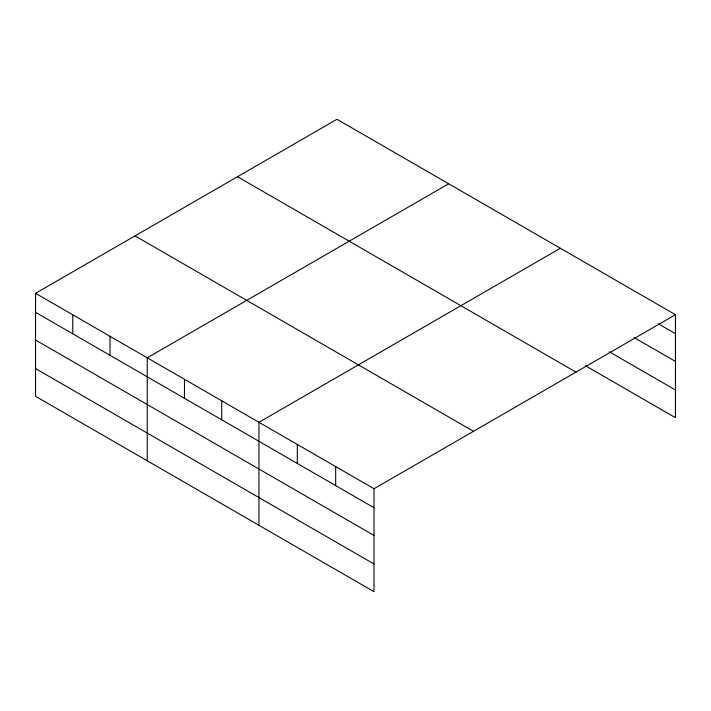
<?xml version="1.0" encoding="UTF-8"?>
<svg xmlns="http://www.w3.org/2000/svg" width="711" height="711" viewBox="0 0 711 711"><rect width="100%" height="100%" fill="white"/><g stroke="black" fill="none" stroke-linecap="round" stroke-linejoin="round"><path stroke-width="1.07" d="M35.55 293.314L374.022 488.733L374.022 591.712L35.55 396.303L35.55 293.314L336.978 119.288L675.45 314.697L675.45 417.686L585.304 365.641M448.677 183.776L147.248 357.802L147.248 460.79M560.366 248.263L258.946 422.29L258.946 525.269M374.022 488.733L675.45 314.697M658.19 323.745L675.45 333.708M634.212 337.618L675.45 361.419M609.283 351.776L675.45 389.975M237.51 176.71L575.981 372.129M135.019 235.883L473.49 431.301M35.55 312.325L374.022 507.734M35.55 340.036L374.022 535.454M35.55 368.582L374.022 564.001M335.663 466.585L335.663 485.586M297.305 444.437L297.305 463.448M221.708 400.791L221.708 419.801M184.478 379.292L184.478 398.302M110.018 336.303L110.018 355.313M72.78 314.804L72.78 333.815"/></g></svg>
